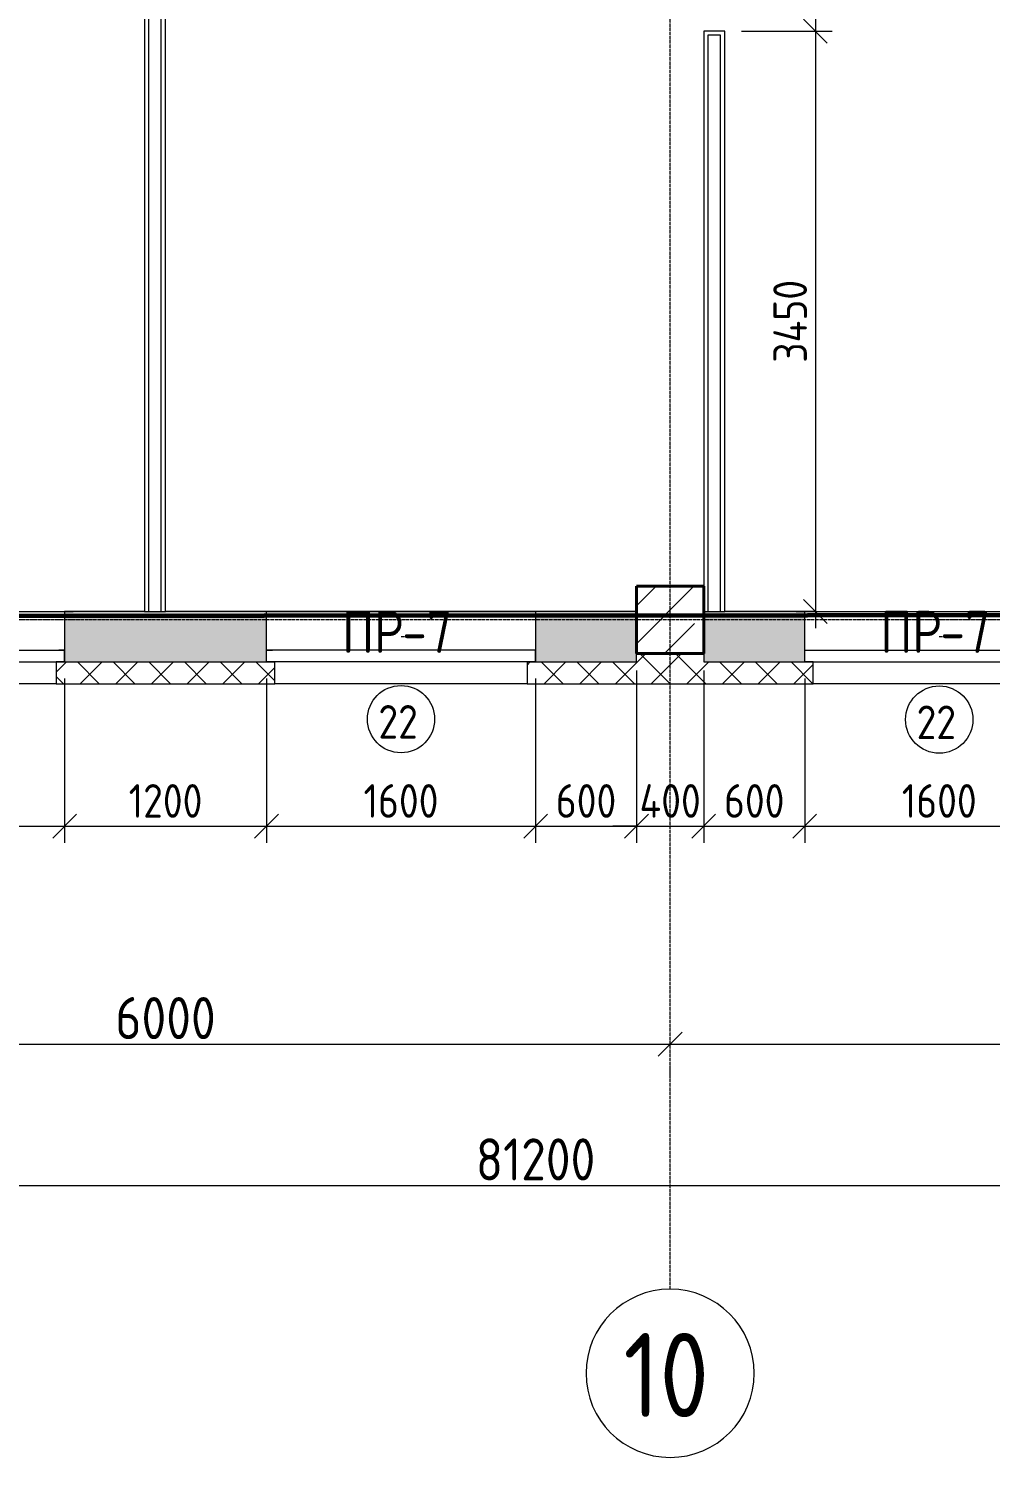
# Model space of a CAD drawing. Header units: millimetres. Extents: x -56773 to 221258, y -262288 to 26541.
# Drawn here: x 17995 to 23714, y -109923 to -101429 of the extents above; entities that cross this region are included whole.
import ezdxf

# ---------------------------------------------------------------- set-up
doc = ezdxf.new("R2010")
doc.units = ezdxf.units.MM
doc.linetypes.add('ADSK_Линия сетки', pattern=[25, 20, -2.5, 0, -2.5])
for name, color, linetype, lineweight in [('3.1 Штукатурка внешн стен для инвесторов', 5, 'Continuous', 60), ('_ Окна', 7, 'Continuous', 18), ('Марки', 7, 'Continuous', 20), ('Марки окон', 7, 'Continuous', 20), ('Несущие колонны', 7, 'Continuous', 18), ('Окна', 7, 'Continuous', 9), ('Оси', 7, 'Continuous', 9), ('Размеры', 7, 'Continuous', 9), ('Стены внутренние', 7, 'Continuous', 18), ('Стены наружные', 7, 'Continuous', 18), ('Стены штриховка', 7, 'Continuous', 9)]:
    doc.layers.add(name, color=color, linetype=linetype, lineweight=lineweight)
doc.styles.add('GOST Common', font='', dxfattribs={"width": 0.9, "height": 500})
doc.styles.add('GOST Common_2', font='', dxfattribs={"width": 0.9, "height": 250})
doc.styles.add('GOST Common_3', font='', dxfattribs={"width": 0.9, "height": 200})
doc.styles.get('GOST Common').set_extended_font_data('GOST Common')
doc.styles.get('GOST Common_2').set_extended_font_data('GOST Common')
doc.styles.get('GOST Common_3').set_extended_font_data('GOST Common')
doc.dimstyles.new('ADSK_Основной_2_0_1', dxfattribs={"dimscale": 304.8, "dimtxt": 201.142999, "dimasz": 0.463911, "dimexe": 0.328084, "dimexo": 0.328084, "dimgap": 0.164042, "dimtad": 1, "dimdec": 3, "dimrnd": 0.001, "dimdsep": 46, "dimtxsty": 'GOST Common_3', "dimblk1": 'OBLIQUE', "dimblk2": 'OBLIQUE', "dimsah": 1, "dimcen": 0.09, "dimdle": 0.328084, "dimazin": 2, "dimtfac": 1, "dimtdec": 4, "dimtix": 1, "dimtmove": 1, "dimatfit": 3, "dimfxl": 1, "dimtvp": 1, "dimtolj": 1, "dimtzin": 0, "dimlwd": 20, "dimlwe": 20, "dimarcsym": 2})
doc.dimstyles.new('ADSK_Основной_2_0_2', dxfattribs={"dimscale": 304.8, "dimtxt": 201.142999, "dimasz": 0.463911, "dimexe": 0.328084, "dimexo": 0.328084, "dimgap": 0.164042, "dimtad": 1, "dimdec": 3, "dimrnd": 0.001, "dimdsep": 46, "dimtxsty": 'GOST Common_3', "dimblk1": 'OBLIQUE', "dimblk2": 'OBLIQUE', "dimsah": 1, "dimcen": 0.09, "dimdle": 0.328084, "dimazin": 2, "dimtfac": 1, "dimtdec": 4, "dimtix": 1, "dimtmove": 0, "dimatfit": 3, "dimfxl": 1, "dimtvp": 1, "dimtolj": 1, "dimtzin": 0, "dimlwd": 20, "dimlwe": 20, "dimarcsym": 2})
doc.dimstyles.new('ADSK_Основной_2_5_мм', dxfattribs={"dimscale": 304.8, "dimtxt": 251.428749, "dimasz": 0.463911, "dimexe": 0.492126, "dimexo": 0.984252, "dimgap": 0.098425, "dimtad": 1, "dimrnd": 0.01, "dimdsep": 46, "dimtxsty": 'GOST Common_2', "dimblk1": 'OBLIQUE', "dimblk2": 'OBLIQUE', "dimsah": 1, "dimcen": 0.09, "dimdle": 0.492126, "dimazin": 2, "dimtfac": 1, "dimtdec": 4, "dimtix": 1, "dimtmove": 0, "dimatfit": 3, "dimfxl": 1, "dimtvp": 1, "dimtolj": 1, "dimtzin": 0, "dimlwd": 20, "dimlwe": 20, "dimarcsym": 2})
pattern_1 = [(45, (9.36, -97949.04), (-106.066, 106.066), []), (135, (9.36, -97949.04), (-106.066, -106.066), [])]

# ---------------------------------------------------------------- blocks, each defined once
blk = doc.blocks.new('ADSK_КолоннаЖБ_Прямоугольная - 400x400 мм-1807143-Кладочный план 2-го этаж')
at = {"layer": 'Несущие колонны', "lineweight": 40}
for p, q in [((-200, 200), (200, 200)), ((-200, -200), (-200, 200)), ((200, 200), (200, -200)), ((200, -200), (-200, -200))]:
    blk.add_line(p, q, dxfattribs=at)
blk = doc.blocks.new('ОКНО L03 _2СТ_RS - ОК-5_1600х2000h-3556615-Кладочный план 2-го этаж')
at = {"layer": '_ Окна'}
for p, q in [((-838.1, 149), (761.9, 149)), ((-838.1, 149), (-838.1, 79)), ((-838.1, 149), (-833.1, 149)), ((-818.1, 149), (-38.1, 149)), ((-38.1, 149), (741.9, 149)), ((761.9, 149), (756.9, 149)), ((761.9, 149), (761.9, 79)), ((-838.1, 79), (761.9, 79)), ((-838.1, 79), (-803.1, 79)), ((-818.1, 79), (-38.1, 79)), ((-38.1, 79), (741.9, 79)), ((761.9, 79), (726.9, 79))]:
    blk.add_line(p, q, dxfattribs=at)
at = {"layer": 'Окна'}
blk.add_line((-888.1, -150), (811.9, -150), dxfattribs=at)
blk = doc.blocks.new('ОКНО L03 _2СТ_RS - ОК-5_1600х2000h-3556607-Кладочный план 2-го этаж')
at = {"layer": '_ Окна'}
for p, q in [((-838.1, -79), (761.9, -79)), ((-838.1, -149), (-838.1, -79)), ((-838.1, -79), (-803.1, -79)), ((-818.1, -79), (-38.1, -79)), ((-38.1, -79), (741.9, -79)), ((761.9, -79), (726.9, -79)), ((761.9, -149), (761.9, -79)), ((-838.1, -149), (761.9, -149)), ((-838.1, -149), (-833.1, -149)), ((-818.1, -149), (-38.1, -149)), ((-38.1, -149), (741.9, -149)), ((761.9, -149), (756.9, -149))]:
    blk.add_line(p, q, dxfattribs=at)
at = {"layer": 'Окна'}
blk.add_line((-888.1, 150), (811.9, 150), dxfattribs=at)
blk = doc.blocks.new('Ось сетки - Круг_Ø10 мм-8259-Кладочный план 2-го этаж')
at = {"layer": 'Оси', "lineweight": 20}
for start, end in [(360, 180), (180, 360)]:
    blk.add_arc((0, 0), 5, start, end, dxfattribs=at)
blk = doc.blocks.new('_Oblique')
at = {"color": 0, "linetype": 'ByBlock', "lineweight": -2}
blk.add_line((-0.5, -0.5), (0.5, 0.5), dxfattribs=at)
blk = doc.blocks.new('*D4384')
at = {"layer": 'Defpoints', "color": 0, "lineweight": 25, "transparency": 16777216}
for p in [(15809.4, -107366.3), (21809.4, -107366.3), (21809.4, -107466.3)]:
    blk.add_point(p, dxfattribs=at)
at = {"layer": 'Размеры', "color": 0, "lineweight": 20, "transparency": 16777216}
for p, q in [((15659.4, -107466.3), (21959.4, -107466.3)), ((15809.4, -107666.3), (15809.4, -107616.3)), ((21809.4, -107666.3), (21809.4, -107616.3))]:
    blk.add_line(p, q, dxfattribs=at)
at = {"layer": 'Размеры', "color": 0, "lineweight": 20, "transparency": 16777216, "xscale": 141.4, "yscale": 141.4, "zscale": 141.4, "rotation": 180}
blk.add_blockref('_Oblique', (15809.4, -107466.3), dxfattribs=at)
at = {"layer": 'Размеры', "color": 0, "lineweight": 20, "transparency": 16777216, "xscale": 141.4, "yscale": 141.4, "zscale": 141.4}
blk.add_blockref('_Oblique', (21809.4, -107466.3), dxfattribs=at)
at = {"layer": 'Размеры', "color": 0, "lineweight": 9, "transparency": 16777216, "insert": (18809.4, -107311.3), "char_height": 250, "width": 756.843, "attachment_point": 5, "style": 'GOST Common_2'}
blk.add_mtext('\\A1;6000', dxfattribs=at)
blk = doc.blocks.new('*D4385')
at = {"layer": 'Defpoints', "color": 0, "lineweight": 25, "transparency": 16777216}
for p in [(21809.4, -107366.3), (27809.4, -107366.3), (27809.4, -107466.3)]:
    blk.add_point(p, dxfattribs=at)
at = {"layer": 'Размеры', "color": 0, "lineweight": 20, "transparency": 16777216}
for p, q in [((21659.4, -107466.3), (27959.4, -107466.3)), ((21809.4, -107666.3), (21809.4, -107616.3)), ((27809.4, -107666.3), (27809.4, -107616.3))]:
    blk.add_line(p, q, dxfattribs=at)
at = {"layer": 'Размеры', "color": 0, "lineweight": 20, "transparency": 16777216, "xscale": 141.4, "yscale": 141.4, "zscale": 141.4, "rotation": 180}
blk.add_blockref('_Oblique', (21809.4, -107466.3), dxfattribs=at)
at = {"layer": 'Размеры', "color": 0, "lineweight": 20, "transparency": 16777216, "xscale": 141.4, "yscale": 141.4, "zscale": 141.4}
blk.add_blockref('_Oblique', (27809.4, -107466.3), dxfattribs=at)
at = {"layer": 'Размеры', "color": 0, "lineweight": 9, "transparency": 16777216, "insert": (24809.4, -107311.3), "char_height": 250, "width": 756.843, "attachment_point": 5, "style": 'GOST Common_2'}
blk.add_mtext('\\A1;6000', dxfattribs=at)
blk = doc.blocks.new('*D4400')
at = {"layer": 'Defpoints', "color": 0, "lineweight": 25, "transparency": 16777216}
for p in [(-19590.6, -108206.3), (61609.4, -108206.3), (61609.4, -108306.3)]:
    blk.add_point(p, dxfattribs=at)
at = {"layer": 'Размеры', "color": 0, "lineweight": 20, "transparency": 16777216}
for p, q in [((-19740.6, -108306.3), (61759.4, -108306.3)), ((-19590.6, -108506.3), (-19590.6, -108456.3)), ((61609.4, -108506.3), (61609.4, -108456.3))]:
    blk.add_line(p, q, dxfattribs=at)
at = {"layer": 'Размеры', "color": 0, "lineweight": 20, "transparency": 16777216, "xscale": 141.4, "yscale": 141.4, "zscale": 141.4, "rotation": 180}
blk.add_blockref('_Oblique', (-19590.6, -108306.3), dxfattribs=at)
at = {"layer": 'Размеры', "color": 0, "lineweight": 20, "transparency": 16777216, "xscale": 141.4, "yscale": 141.4, "zscale": 141.4}
blk.add_blockref('_Oblique', (61609.4, -108306.3), dxfattribs=at)
at = {"layer": 'Размеры', "color": 0, "lineweight": 9, "transparency": 16777216, "insert": (21009.4, -108151.3), "char_height": 250, "width": 889.802, "attachment_point": 5, "style": 'GOST Common_2'}
blk.add_mtext('\\A1;81200', dxfattribs=at)
blk = doc.blocks.new('*D4485')
at = {"layer": 'Defpoints', "color": 0, "lineweight": 25, "transparency": 16777216}
for p in [(16609.4, -105193.1), (18209.4, -105193.1), (18209.4, -106170.3)]:
    blk.add_point(p, dxfattribs=at)
at = {"layer": 'Размеры', "color": 0, "lineweight": 20, "transparency": 16777216}
for p, q in [((16609.4, -105293.1), (16609.4, -106270.3)), ((18209.4, -105293.1), (18209.4, -106270.3)), ((16509.4, -106170.3), (18309.4, -106170.3))]:
    blk.add_line(p, q, dxfattribs=at)
at = {"layer": 'Размеры', "color": 0, "lineweight": 20, "transparency": 16777216, "xscale": 141.4, "yscale": 141.4, "zscale": 141.4, "rotation": 180}
blk.add_blockref('_Oblique', (16609.4, -106170.3), dxfattribs=at)
at = {"layer": 'Размеры', "color": 0, "lineweight": 20, "transparency": 16777216, "xscale": 141.4, "yscale": 141.4, "zscale": 141.4}
blk.add_blockref('_Oblique', (18209.4, -106170.3), dxfattribs=at)
at = {"layer": 'Размеры', "color": 0, "lineweight": 9, "transparency": 16777216, "insert": (17409.4, -106020.3), "char_height": 200, "width": 560.473, "attachment_point": 5, "style": 'GOST Common_3'}
blk.add_mtext('\\A1;1600', dxfattribs=at)
blk = doc.blocks.new('*D4486')
at = {"layer": 'Defpoints', "color": 0, "lineweight": 25, "transparency": 16777216}
for p in [(18209.4, -105193.1), (19409.4, -105193.1), (19409.4, -106170.3)]:
    blk.add_point(p, dxfattribs=at)
at = {"layer": 'Размеры', "color": 0, "lineweight": 20, "transparency": 16777216}
for p, q in [((18209.4, -105293.1), (18209.4, -106270.3)), ((19409.4, -105293.1), (19409.4, -106270.3)), ((18109.4, -106170.3), (19509.4, -106170.3))]:
    blk.add_line(p, q, dxfattribs=at)
at = {"layer": 'Размеры', "color": 0, "lineweight": 20, "transparency": 16777216, "xscale": 141.4, "yscale": 141.4, "zscale": 141.4, "rotation": 180}
blk.add_blockref('_Oblique', (18209.4, -106170.3), dxfattribs=at)
at = {"layer": 'Размеры', "color": 0, "lineweight": 20, "transparency": 16777216, "xscale": 141.4, "yscale": 141.4, "zscale": 141.4}
blk.add_blockref('_Oblique', (19409.4, -106170.3), dxfattribs=at)
at = {"layer": 'Размеры', "color": 0, "lineweight": 9, "transparency": 16777216, "insert": (18809.4, -106020.3), "char_height": 200, "width": 560.473, "attachment_point": 5, "style": 'GOST Common_3'}
blk.add_mtext('\\A1;1200', dxfattribs=at)
blk = doc.blocks.new('*D4487')
at = {"layer": 'Defpoints', "color": 0, "lineweight": 25, "transparency": 16777216}
for p in [(19409.4, -105193.1), (21009.4, -105193.1), (21009.4, -106170.3)]:
    blk.add_point(p, dxfattribs=at)
at = {"layer": 'Размеры', "color": 0, "lineweight": 20, "transparency": 16777216}
for p, q in [((19409.4, -105293.1), (19409.4, -106270.3)), ((21009.4, -105293.1), (21009.4, -106270.3)), ((19309.4, -106170.3), (21109.4, -106170.3))]:
    blk.add_line(p, q, dxfattribs=at)
at = {"layer": 'Размеры', "color": 0, "lineweight": 20, "transparency": 16777216, "xscale": 141.4, "yscale": 141.4, "zscale": 141.4, "rotation": 180}
blk.add_blockref('_Oblique', (19409.4, -106170.3), dxfattribs=at)
at = {"layer": 'Размеры', "color": 0, "lineweight": 20, "transparency": 16777216, "xscale": 141.4, "yscale": 141.4, "zscale": 141.4}
blk.add_blockref('_Oblique', (21009.4, -106170.3), dxfattribs=at)
at = {"layer": 'Размеры', "color": 0, "lineweight": 9, "transparency": 16777216, "insert": (20209.4, -106020.3), "char_height": 200, "width": 560.473, "attachment_point": 5, "style": 'GOST Common_3'}
blk.add_mtext('\\A1;1600', dxfattribs=at)
blk = doc.blocks.new('*D4488')
at = {"layer": 'Defpoints', "color": 0, "lineweight": 25, "transparency": 16777216}
for p in [(21609.4, -105144.1), (21009.4, -105193.1), (21609.4, -106170.3)]:
    blk.add_point(p, dxfattribs=at)
at = {"layer": 'Размеры', "color": 0, "lineweight": 20, "transparency": 16777216}
for p, q in [((21009.4, -105293.1), (21009.4, -106270.3)), ((21609.4, -105244.1), (21609.4, -106270.3)), ((20909.4, -106170.3), (21709.4, -106170.3))]:
    blk.add_line(p, q, dxfattribs=at)
at = {"layer": 'Размеры', "color": 0, "lineweight": 20, "transparency": 16777216, "xscale": 141.4, "yscale": 141.4, "zscale": 141.4, "rotation": 180}
blk.add_blockref('_Oblique', (21009.4, -106170.3), dxfattribs=at)
at = {"layer": 'Размеры', "color": 0, "lineweight": 20, "transparency": 16777216, "xscale": 141.4, "yscale": 141.4, "zscale": 141.4}
blk.add_blockref('_Oblique', (21609.4, -106170.3), dxfattribs=at)
at = {"layer": 'Размеры', "color": 0, "lineweight": 9, "transparency": 16777216, "insert": (21309.4, -106020.3), "char_height": 200, "width": 454.106, "attachment_point": 5, "style": 'GOST Common_3'}
blk.add_mtext('\\A1;600', dxfattribs=at)
blk = doc.blocks.new('*D4489')
at = {"layer": 'Defpoints', "color": 0, "lineweight": 25, "transparency": 16777216}
for p in [(21609.4, -105144.1), (22009.4, -105144.1), (22009.4, -106170.3)]:
    blk.add_point(p, dxfattribs=at)
at = {"layer": 'Размеры', "color": 0, "lineweight": 20, "transparency": 16777216}
for p, q in [((21609.4, -105244.1), (21609.4, -106270.3)), ((22009.4, -105244.1), (22009.4, -106270.3)), ((21609.4, -106170.3), (21468, -106170.3)), ((21609.4, -106170.3), (22009.4, -106170.3)), ((22009.4, -106170.3), (22150.8, -106170.3))]:
    blk.add_line(p, q, dxfattribs=at)
at = {"layer": 'Размеры', "color": 0, "lineweight": 20, "transparency": 16777216, "xscale": 141.4, "yscale": 141.4, "zscale": 141.4}
blk.add_blockref('_Oblique', (21609.4, -106170.3), dxfattribs=at)
at = {"layer": 'Размеры', "color": 0, "lineweight": 20, "transparency": 16777216, "xscale": 141.4, "yscale": 141.4, "zscale": 141.4, "rotation": 180}
blk.add_blockref('_Oblique', (22009.4, -106170.3), dxfattribs=at)
at = {"layer": 'Размеры', "color": 0, "lineweight": 9, "transparency": 16777216, "insert": (21809.4, -106020.3), "char_height": 200, "width": 474.561, "attachment_point": 5, "style": 'GOST Common_3'}
blk.add_mtext('\\A1;400', dxfattribs=at)
blk = doc.blocks.new('*D4490')
at = {"layer": 'Defpoints', "color": 0, "lineweight": 25, "transparency": 16777216}
for p in [(22009.4, -105144.1), (22609.4, -105193.1), (22609.4, -106170.3)]:
    blk.add_point(p, dxfattribs=at)
at = {"layer": 'Размеры', "color": 0, "lineweight": 20, "transparency": 16777216}
for p, q in [((22009.4, -105244.1), (22009.4, -106270.3)), ((22609.4, -105293.1), (22609.4, -106270.3)), ((21909.4, -106170.3), (22709.4, -106170.3))]:
    blk.add_line(p, q, dxfattribs=at)
at = {"layer": 'Размеры', "color": 0, "lineweight": 20, "transparency": 16777216, "xscale": 141.4, "yscale": 141.4, "zscale": 141.4, "rotation": 180}
blk.add_blockref('_Oblique', (22009.4, -106170.3), dxfattribs=at)
at = {"layer": 'Размеры', "color": 0, "lineweight": 20, "transparency": 16777216, "xscale": 141.4, "yscale": 141.4, "zscale": 141.4}
blk.add_blockref('_Oblique', (22609.4, -106170.3), dxfattribs=at)
at = {"layer": 'Размеры', "color": 0, "lineweight": 9, "transparency": 16777216, "insert": (22309.4, -106020.3), "char_height": 200, "width": 454.106, "attachment_point": 5, "style": 'GOST Common_3'}
blk.add_mtext('\\A1;600', dxfattribs=at)
blk = doc.blocks.new('*D4491')
at = {"layer": 'Defpoints', "color": 0, "lineweight": 25, "transparency": 16777216}
for p in [(22609.4, -105193.1), (24209.4, -105193.1), (24209.4, -106170.3)]:
    blk.add_point(p, dxfattribs=at)
at = {"layer": 'Размеры', "color": 0, "lineweight": 20, "transparency": 16777216}
for p, q in [((22609.4, -105293.1), (22609.4, -106270.3)), ((24209.4, -105293.1), (24209.4, -106270.3)), ((22509.4, -106170.3), (24309.4, -106170.3))]:
    blk.add_line(p, q, dxfattribs=at)
at = {"layer": 'Размеры', "color": 0, "lineweight": 20, "transparency": 16777216, "xscale": 141.4, "yscale": 141.4, "zscale": 141.4, "rotation": 180}
blk.add_blockref('_Oblique', (22609.4, -106170.3), dxfattribs=at)
at = {"layer": 'Размеры', "color": 0, "lineweight": 20, "transparency": 16777216, "xscale": 141.4, "yscale": 141.4, "zscale": 141.4}
blk.add_blockref('_Oblique', (24209.4, -106170.3), dxfattribs=at)
at = {"layer": 'Размеры', "color": 0, "lineweight": 9, "transparency": 16777216, "insert": (23409.4, -106020.3), "char_height": 200, "width": 560.473, "attachment_point": 5, "style": 'GOST Common_3'}
blk.add_mtext('\\A1;1600', dxfattribs=at)
blk = doc.blocks.new('*D4856')
at = {"layer": 'Defpoints', "color": 0, "lineweight": 25, "transparency": 16777216}
for p in [(22134.4, -100244.1), (22134.4, -101444.1), (22673, -101444.1)]:
    blk.add_point(p, dxfattribs=at)
at = {"layer": 'Размеры', "color": 0, "lineweight": 20, "transparency": 16777216}
for p, q in [((22673, -100144.1), (22673, -101544.1)), ((22234.4, -100244.1), (22773, -100244.1)), ((22234.4, -101444.1), (22773, -101444.1))]:
    blk.add_line(p, q, dxfattribs=at)
at = {"layer": 'Размеры', "color": 0, "lineweight": 20, "transparency": 16777216, "xscale": 141.4, "yscale": 141.4, "zscale": 141.4}
for p, rotation in [((22673, -100244.1), 90), ((22673, -101444.1), 270)]:
    blk.add_blockref('_Oblique', p, dxfattribs=dict(at, rotation=rotation))
at = {"layer": 'Размеры', "color": 0, "lineweight": 9, "transparency": 16777216, "insert": (22523, -100844.1), "char_height": 200, "width": 560.473, "attachment_point": 5, "rotation": 90, "style": 'GOST Common_3'}
blk.add_mtext('\\A1;1200', dxfattribs=at)
blk = doc.blocks.new('*D4857')
at = {"layer": 'Defpoints', "color": 0, "lineweight": 25, "transparency": 16777216}
for p in [(22134.4, -101444.1), (22673, -104894.1), (22773, -104894.1)]:
    blk.add_point(p, dxfattribs=at)
at = {"layer": 'Размеры', "color": 0, "lineweight": 20, "transparency": 16777216}
for p, q in [((22673, -101344.1), (22673, -104994.1)), ((22234.4, -101444.1), (22773, -101444.1)), ((22673, -104894.1), (22573, -104894.1))]:
    blk.add_line(p, q, dxfattribs=at)
at = {"layer": 'Размеры', "color": 0, "lineweight": 20, "transparency": 16777216, "xscale": 141.4, "yscale": 141.4, "zscale": 141.4}
for p, rotation in [((22673, -101444.1), 90), ((22673, -104894.1), 270)]:
    blk.add_blockref('_Oblique', p, dxfattribs=dict(at, rotation=rotation))
at = {"layer": 'Размеры', "color": 0, "lineweight": 9, "transparency": 16777216, "insert": (22523, -103169.1), "char_height": 200, "width": 625.93, "attachment_point": 5, "rotation": 90, "style": 'GOST Common_3'}
blk.add_mtext('\\A1;3450', dxfattribs=at)
blk = doc.blocks.new('М_окна1 - Маркировка типоразмера-1510237-Кладочный план 2-го этаж')
at = {"layer": 'Марки окон'}
blk.add_circle((0, 0), 2, dxfattribs=at)
blk = doc.blocks.new('ADSK_Марка_Отверстие - Экземпляр_Только Марка-157312-Кладочный план 2-го этаж')
at = {"layer": 'Марки'}
blk.add_line((0, 0), (0.2, 0), dxfattribs=at)

msp = doc.modelspace()

# ---------------------------------------------------------------- hatches: boundary and pattern name
at = {"layer": 'Несущие колонны', "lineweight": 9}
h = msp.add_hatch(dxfattribs=at)
h.set_pattern_fill('FP_1', color=256, style=0, pattern_type=2)
h.set_pattern_definition([(45, (9.36, -97949.04), (-224.5064, 224.5064), []), (45, (233.87, -97949.04), (-224.5064, 224.5064), [396.875, -79.375, 3.353, -76.022])])
h.paths.add_polyline_path([(21609.3615, -105144.0666), (22009.3615, -105144.0666), (22009.3615, -104744.0666), (21609.3615, -104744.0666), (21609.3615, -104894.0666)])
at = {"layer": 'Стены внутренние', "lineweight": 9}
h = msp.add_hatch(dxfattribs=at)
h.set_pattern_fill('FP_2', color=256, style=0, pattern_type=2)
h.set_pattern_definition([(45, (9.36, -97949.04), (84.18955, 308.69595), [396.875, -79.375, 3.353, -76.022])])
h.paths.add_polyline_path([(56459.3615, -105194.0666), (56459.3615, -105193.0666), (56409.3615, -105193.0666), (56409.3615, -104894.0666), (55809.3615, -104894.0666), (55809.3615, -105144.0666), (55409.3615, -105144.0666), (55409.3615, -104894.0666), (54809.3615, -104894.0666), (54809.3615, -105193.0666), (56326.6505, -105194.0666)])
h.paths.add_polyline_path([(59222.263, -105194.0666), (59209.3615, -105193.0666), (59209.3615, -104894.0666), (58009.3615, -104894.0666), (58009.3615, -105193.0666), (57959.3615, -105194.0666)])
h.paths.add_polyline_path([(61393.9725, -105194.0666), (61559.3615, -105194.0666), (61559.3615, -105144.0666), (61409.3615, -105144.0666), (61409.3615, -104894.0666), (60809.3615, -104894.0666), (60809.3615, -105193.0666), (60759.3615, -105194.0666)])
h.paths.add_polyline_path([(44959.3615, -105194.0666), (46909.3615, -105193.0666), (46909.3615, -104894.0666), (46009.3615, -104894.0666), (46009.3615, -105144.0666), (45609.3615, -105144.0666), (45609.3615, -104894.0666), (45009.3615, -104894.0666), (45009.3615, -105193.0666), (44959.3615, -105193.0666)])
h.paths.add_polyline_path([(37459.3615, -105194.0666), (37459.3615, -105193.0666), (37409.3615, -105193.0666), (37409.3615, -104894.0666), (36209.3615, -104894.0666), (36209.3615, -105193.0666), (36159.3615, -105194.0666)])
h.paths.add_polyline_path([(40659.3615, -105194.0666), (40659.3615, -105193.0666), (40609.3615, -105193.0666), (40609.3615, -104894.0666), (40009.3615, -104894.0666), (40009.3615, -105144.0666), (39609.3615, -105144.0666), (39609.3615, -104894.0666), (39009.3615, -104894.0666), (39009.3615, -105193.0666), (38959.3615, -105194.0666)])
h.paths.add_polyline_path([(50459.3615, -105194.0666), (50459.3615, -105193.0666), (50409.3615, -105193.0666), (50409.3615, -104894.0666), (49809.3615, -104894.0666), (49809.3615, -105144.0666), (49409.3615, -105144.0666), (49409.3615, -104894.0666), (48509.3615, -104894.0666), (48509.3615, -105193.0666), (48459.3615, -105194.0666)])
h.paths.add_polyline_path([(53259.3615, -105194.0666), (53259.3615, -105193.0666), (53209.3615, -105193.0666), (53209.3615, -104894.0666), (52009.3615, -104894.0666), (52009.3615, -105193.0666), (51959.3615, -105194.0666)])
h.paths.add_polyline_path([(42159.3615, -105194.0666), (43409.3615, -105193.0666), (43409.3615, -104894.0666), (42209.3615, -104894.0666), (42209.3615, -105193.0666), (42159.3615, -105193.0666)])
h.paths.add_polyline_path([(30266.1372, -105194.0666), (31409.3615, -105193.0666), (31409.3615, -104894.0666), (30209.3615, -104894.0666), (30209.3615, -105193.0666), (30159.3615, -105194.0666)])
h.paths.add_polyline_path([(19459.3615, -105194.0666), (19459.3615, -105193.0666), (19409.3615, -105193.0666), (19409.3615, -104894.0666), (18209.3615, -104894.0666), (18209.3615, -105193.0666), (18683.6869, -105194.0666)])
h.paths.add_polyline_path([(15609.3615, -105194.0666), (15609.3615, -104894.0666), (15009.3615, -104894.0666), (15009.3615, -105144.0666), (14609.3615, -105144.0666), (14609.3615, -104894.0666), (14009.3615, -104894.0666), (14009.3615, -105193.0666), (13959.3615, -105194.0666)])
h.paths.add_polyline_path([(20959.3615, -105194.0666), (21609.3615, -105194.0666), (21609.3615, -104894.0666), (21009.3615, -104894.0666), (21009.3615, -105193.0666), (20959.3615, -105193.0666)])
h.paths.add_polyline_path([(28659.3615, -105194.0666), (28659.3615, -105193.0666), (28609.3615, -105193.0666), (28609.3615, -104894.0666), (28009.3615, -104894.0666), (28009.3615, -105144.0666), (27609.3615, -105144.0666), (27609.3615, -104894.0666), (27009.3615, -104894.0666), (27009.3615, -105193.0666), (27370.5247, -105194.0666)])
h.paths.add_polyline_path([(32959.3615, -105194.0666), (34609.3615, -105193.0666), (34609.3615, -104894.0666), (34009.3615, -104894.0666), (34009.3615, -105144.0666), (33609.3615, -105144.0666), (33609.3615, -104894.0666), (33009.3615, -104894.0666), (33009.3615, -105193.0666), (32959.3615, -105193.0666)])
h.paths.add_polyline_path([(22009.3615, -105194.0666), (22609.3615, -105193.0666), (22609.3615, -104894.0666), (22009.3615, -104894.0666), (22009.3615, -105144.0666)])
h.paths.add_polyline_path([(25459.3615, -105194.0666), (25459.3615, -105193.0666), (25409.3615, -105193.0666), (25409.3615, -104894.0666), (24209.3615, -104894.0666), (24209.3615, -105193.0666), (24474.9121, -105194.0666)])
h.paths.add_polyline_path([(16009.3615, -105194.0666), (16609.3615, -105193.0666), (16609.3615, -104894.0666), (16009.3615, -104894.0666), (16009.3615, -105144.0666)])
h.paths.add_polyline_path([(6459.3615, -105194.0666), (6459.3615, -105193.0666), (6409.3615, -105193.0666), (6409.3615, -104894.0666), (5209.3615, -104894.0666), (5209.3615, -105193.0666), (5159.3615, -105194.0666)])
h.paths.add_polyline_path([(-5540.6385, -105194.0666), (-5540.6385, -105193.0666), (-5590.6385, -105193.0666), (-5590.6385, -104894.0666), (-6790.6385, -104894.0666), (-6790.6385, -105193.0666), (-6840.6385, -105194.0666)])
h.paths.add_polyline_path([(-2340.6385, -105194.0666), (-2340.6385, -105193.0666), (-2390.6385, -105193.0666), (-2390.6385, -104894.0666), (-2990.6385, -104894.0666), (-2990.6385, -105144.0666), (-3390.6385, -105144.0666), (-3390.6385, -104894.0666), (-3990.6385, -104894.0666), (-3990.6385, -105193.0666), (-4040.6385, -105194.0666)])
h.paths.add_polyline_path([(1959.3615, -105194.0666), (3609.3615, -105193.0666), (3609.3615, -104894.0666), (3009.3615, -104894.0666), (3009.3615, -105144.0666), (2609.3615, -105144.0666), (2609.3615, -104894.0666), (2009.3615, -104894.0666), (2009.3615, -105193.0666), (1959.3615, -105193.0666)])
h.paths.add_polyline_path([(12459.3615, -105194.0666), (12459.3615, -105193.0666), (12409.3615, -105193.0666), (12409.3615, -104894.0666), (11209.3615, -104894.0666), (11209.3615, -105193.0666), (11159.3615, -105194.0666)])
h.paths.add_polyline_path([(9659.3615, -105194.0666), (9659.3615, -105193.0666), (9609.3615, -105193.0666), (9609.3615, -104894.0666), (9009.3615, -104894.0666), (9009.3615, -105144.0666), (8609.3615, -105144.0666), (8609.3615, -104894.0666), (8009.3615, -104894.0666), (8009.3615, -105193.0666), (7959.3615, -105194.0666)])
h.paths.add_polyline_path([(459.3615, -105194.0666), (459.3615, -105193.0666), (409.3615, -105193.0666), (409.3615, -104894.0666), (-790.6385, -104894.0666), (-790.6385, -105193.0666), (-840.6385, -105194.0666)])
h.paths.add_polyline_path([(-8340.6385, -105194.0666), (-8340.6385, -105193.0666), (-8390.6385, -105193.0666), (-8390.6385, -104894.0666), (-8990.6385, -104894.0666), (-8990.6385, -105144.0666), (-9390.6385, -105144.0666), (-9390.6385, -104894.0666), (-10590.6385, -104894.0666), (-10590.6385, -105193.0666), (-10272.4389, -105194.0666)])
h.paths.add_polyline_path([(-17240.6385, -105194.0666), (-15990.6385, -105193.0666), (-15990.6385, -104894.0666), (-17190.6385, -104894.0666), (-17190.6385, -105193.0666), (-17240.6385, -105193.0666)])
h.paths.add_polyline_path([(-18959.2766, -105194.0666), (-18790.6385, -105193.0666), (-18790.6385, -104894.0666), (-19390.6385, -104894.0666), (-19390.6385, -105194.0666)])
h.paths.add_polyline_path([(-13168.0514, -105194.0666), (-12190.6385, -105193.0666), (-12190.6385, -104894.0666), (-13390.6385, -104894.0666), (-13390.6385, -105144.0666), (-13790.6385, -105144.0666), (-13790.6385, -104894.0666), (-14390.6385, -104894.0666), (-14390.6385, -105193.0666), (-13891.9546, -105194.0666)])
at = {"layer": 'Стены наружные', "lineweight": 9}
h = msp.add_hatch(dxfattribs=at)
h.set_pattern_fill('FP_4', color=256, style=0, pattern_type=2)
h.set_pattern_definition(pattern_1)
h.paths.add_polyline_path([(21609.3615, -105324.0666), (22009.3615, -105324.0666), (22009.3615, -105144.0666), (21609.3615, -105144.0666), (21609.3615, -105194.0666)])
h = msp.add_hatch(dxfattribs=at)
h.set_pattern_fill('FP_4', color=256, style=0, pattern_type=2)
h.set_pattern_definition(pattern_1)
h.paths.add_polyline_path([(60759.3615, -105324.0666), (61989.3615, -105324.0666), (61989.3615, -105194.0666), (60759.3615, -105194.0666)])
h.paths.add_polyline_path([(59222.263, -105324.0666), (59259.3615, -105324.0666), (59259.3615, -105194.0666), (57959.3615, -105194.0666), (57959.3615, -105324.0666)])
h.paths.add_polyline_path([(46959.3615, -105324.0666), (46959.3615, -105194.0666), (44959.3615, -105194.0666), (44959.3615, -105324.0666)])
h.paths.add_polyline_path([(50459.3615, -105324.0666), (50459.3615, -105194.0666), (48459.3615, -105194.0666), (48459.3615, -105324.0666)])
h.paths.add_polyline_path([(37459.3615, -105324.0666), (37459.3615, -105194.0666), (36159.3615, -105194.0666), (36159.3615, -105324.0666)])
h.paths.add_polyline_path([(38959.3615, -105324.0666), (40659.3615, -105324.0666), (40659.3615, -105194.0666), (38959.3615, -105194.0666)])
h.paths.add_polyline_path([(43459.3615, -105324.0666), (43459.3615, -105194.0666), (42159.3615, -105194.0666), (42159.3615, -105324.0666)])
h.paths.add_polyline_path([(56326.6505, -105324.0666), (56459.3615, -105324.0666), (56459.3615, -105194.0666), (54759.3615, -105194.0666), (54759.3615, -105324.0666)])
h.paths.add_polyline_path([(51959.3615, -105324.0666), (53259.3615, -105324.0666), (53259.3615, -105194.0666), (51959.3615, -105194.0666)])
h.paths.add_polyline_path([(25459.3615, -105324.0666), (25459.3615, -105194.0666), (24159.3615, -105194.0666), (24159.3615, -105324.0666), (24474.9121, -105324.0666)])
h.paths.add_polyline_path([(18159.3615, -105324.0666), (19459.3615, -105324.0666), (19459.3615, -105194.0666), (18159.3615, -105194.0666)])
h.paths.add_polyline_path([(16659.3615, -105324.0666), (16659.3615, -105194.0666), (16009.3615, -105194.0666), (16009.3615, -105324.0666)])
h.paths.add_polyline_path([(28659.3615, -105324.0666), (28659.3615, -105194.0666), (26959.3615, -105194.0666), (26959.3615, -105324.0666), (27370.5247, -105324.0666)])
h.paths.add_polyline_path([(21579.2995, -105324.0666), (21609.3615, -105324.0666), (21609.3615, -105194.0666), (20959.3615, -105194.0666), (20959.3615, -105324.0666)])
h.paths.add_polyline_path([(30159.3615, -105324.0666), (31459.3615, -105324.0666), (31459.3615, -105194.0666), (30159.3615, -105194.0666)])
h.paths.add_polyline_path([(22659.3615, -105324.0666), (22659.3615, -105194.0666), (22009.3615, -105194.0666), (22009.3615, -105324.0666)])
h.paths.add_polyline_path([(32959.3615, -105324.0666), (34659.3615, -105324.0666), (34659.3615, -105194.0666), (32959.3615, -105194.0666)])
h.paths.add_polyline_path([(15609.3615, -105324.0666), (15609.3615, -105194.0666), (13959.3615, -105194.0666), (13959.3615, -105324.0666)])
h.paths.add_polyline_path([(-2340.6385, -105324.0666), (-2340.6385, -105194.0666), (-4040.6385, -105194.0666), (-4040.6385, -105324.0666)])
h.paths.add_polyline_path([(12459.3615, -105324.0666), (12459.3615, -105194.0666), (11159.3615, -105194.0666), (11159.3615, -105324.0666)])
h.paths.add_polyline_path([(459.3615, -105324.0666), (459.3615, -105194.0666), (-840.6385, -105194.0666), (-840.6385, -105324.0666)])
h.paths.add_polyline_path([(3659.3615, -105324.0666), (3659.3615, -105194.0666), (1959.3615, -105194.0666), (1959.3615, -105324.0666)])
h.paths.add_polyline_path([(7959.3615, -105324.0666), (9659.3615, -105324.0666), (9659.3615, -105194.0666), (7959.3615, -105194.0666)])
h.paths.add_polyline_path([(6459.3615, -105324.0666), (6459.3615, -105194.0666), (5159.3615, -105194.0666), (5159.3615, -105324.0666)])
h.paths.add_polyline_path([(-13891.9546, -105324.0666), (-12140.6385, -105324.0666), (-12140.6385, -105194.0666), (-14440.6385, -105194.0666), (-14440.6385, -105324.0666)])
h.paths.add_polyline_path([(-10640.6385, -105324.0666), (-8340.6385, -105324.0666), (-8340.6385, -105194.0666), (-10640.6385, -105194.0666)])
h.paths.add_polyline_path([(-16063.664, -105324.0666), (-15940.6385, -105324.0666), (-15940.6385, -105194.0666), (-17240.6385, -105194.0666), (-17240.6385, -105324.0666)])
h.paths.add_polyline_path([(-18740.6385, -105324.0666), (-18740.6385, -105194.0666), (-19790.6385, -105194.0666), (-19790.6385, -105324.0666), (-18959.2766, -105324.0666)])
h.paths.add_polyline_path([(-5540.6385, -105324.0666), (-5540.6385, -105194.0666), (-6840.6385, -105194.0666), (-6840.6385, -105324.0666)])

# ---------------------------------------------------------------- linework, layer by layer
at = {"layer": '3.1 Штукатурка внешн стен для инвесторов'}
msp.add_lwpolyline([(61409.3615, -104894.0666), (-19390.6385, -104944.0666), (-19590.6385, -104944.0666), (-19540.6385, -87219.0666)], dxfattribs=at)
at = {"layer": 'Несущие колонны', "lineweight": 9}
for p, q in [((22009.3615, -104744.0666), (21609.3615, -104744.0666)), ((21609.3615, -104744.0666), (21609.3615, -104894.0666)), ((22009.3615, -104894.0666), (22009.3615, -104744.0666)), ((21609.3615, -104894.0666), (21609.3615, -105144.0666)), ((22009.3615, -105144.0666), (22009.3615, -104894.0666)), ((21609.3615, -105144.0666), (22009.3615, -105144.0666))]:
    msp.add_line(p, q, dxfattribs=at)
at = {"layer": 'Оси', "linetype": 'ADSK_Линия сетки', "lineweight": 5}
for p, q in [((21809.3615, -108922.9178), (21809.3615, -87921.5904)), ((62525.08, -104944.0666), (-25230.7352, -104944.0666))]:
    msp.add_line(p, q, dxfattribs=at)
at = {"layer": 'Стены внутренние', "lineweight": 5}
for p, q in [((18684.3615, -99219.0666), (18684.3615, -104894.0666)), ((18809.3615, -104894.0666), (18809.3615, -99219.0666)), ((22009.3615, -101444.0666), (22009.3615, -104894.0666)), ((22134.3615, -101444.0666), (22009.3615, -101444.0666)), ((22134.3615, -104894.0666), (22134.3615, -101444.0666)), ((16609.3615, -104894.0666), (18209.3615, -104894.0666)), ((18684.3615, -104894.0666), (18209.3615, -104894.0666)), ((18209.3615, -104894.0666), (18209.3615, -105193.0666)), ((19409.3615, -104894.0666), (18809.3615, -104894.0666)), ((19409.3615, -105193.0666), (19409.3615, -104894.0666)), ((19409.3615, -104894.0666), (21009.3615, -104894.0666)), ((21609.3615, -104894.0666), (21009.3615, -104894.0666)), ((21009.3615, -104894.0666), (21009.3615, -105193.0666)), ((21609.3615, -105144.0666), (21609.3615, -104894.0666)), ((22009.3615, -104894.0666), (22009.3615, -105144.0666)), ((22609.3615, -104894.0666), (22134.3615, -104894.0666)), ((22609.3615, -105193.0666), (22609.3615, -104894.0666)), ((22609.3615, -104894.0666), (24209.3615, -104894.0666)), ((18209.3615, -105193.0666), (18159.3615, -105193.0666)), ((18159.3615, -105193.0666), (18159.3615, -105194.0666)), ((19459.3615, -105193.0666), (19409.3615, -105193.0666)), ((19459.3615, -105194.0666), (19459.3615, -105193.0666)), ((21009.3615, -105193.0666), (20959.3615, -105193.0666)), ((20959.3615, -105193.0666), (20959.3615, -105194.0666)), ((22659.3615, -105193.0666), (22609.3615, -105193.0666)), ((22659.3615, -105194.0666), (22659.3615, -105193.0666))]:
    msp.add_line(p, q, dxfattribs=at)
at = {"layer": 'Стены наружные', "lineweight": 9}
for p, q in [((22009.3615, -105144.0666), (21609.3615, -105144.0666)), ((18159.3615, -105194.0666), (18159.3615, -105324.0666)), ((19459.3615, -105324.0666), (19459.3615, -105194.0666)), ((20959.3615, -105194.0666), (20959.3615, -105324.0666)), ((22659.3615, -105324.0666), (22659.3615, -105194.0666)), ((18159.3615, -105324.0666), (16659.3615, -105324.0666)), ((18159.3615, -105324.0666), (19459.3615, -105324.0666)), ((20959.3615, -105324.0666), (19459.3615, -105324.0666)), ((20959.3615, -105324.0666), (22659.3615, -105324.0666)), ((24159.3615, -105324.0666), (22659.3615, -105324.0666))]:
    msp.add_line(p, q, dxfattribs=at)
at = {"layer": 'Стены штриховка', "lineweight": 9}
for p, q in [((18709.3615, -104894.0666), (18709.3615, -99194.0666)), ((18784.3615, -104894.0666), (18784.3615, -99194.0666)), ((22034.3615, -101469.0666), (22034.3615, -104894.0666)), ((22109.3615, -101469.0666), (22034.3615, -101469.0666)), ((22109.3615, -104894.0666), (22109.3615, -101469.0666)), ((18684.3615, -104894.0666), (18809.3615, -104894.0666)), ((22009.3615, -104894.0666), (22134.3615, -104894.0666)), ((21609.3615, -105194.0666), (21609.3615, -105144.0666)), ((22009.3615, -105144.0666), (22009.3615, -105194.0666)), ((18159.3615, -105194.0666), (19459.3615, -105194.0666)), ((20959.3615, -105194.0666), (21609.3615, -105194.0666)), ((22009.3615, -105194.0666), (22659.3615, -105194.0666))]:
    msp.add_line(p, q, dxfattribs=at)

# ---------------------------------------------------------------- block references
at = {"layer": 'Марки', "xscale": 99.99999999999993, "yscale": 99.99999999999993, "zscale": 99.99999999999993}
for p in [(20209.3615, -105043.0666), (23409.3615, -105043.0666)]:
    msp.add_blockref('ADSK_Марка_Отверстие - Экземпляр_Только Марка-157312-Кладочный план 2-го этаж', p, dxfattribs=at)
at = {"layer": 'Марки окон', "xscale": 99.99999999999993, "yscale": 99.99999999999993, "zscale": 99.99999999999993}
for p in [(20209.3615, -105534.0666), (23409.3615, -105536.7407)]:
    msp.add_blockref('М_окна1 - Маркировка типоразмера-1510237-Кладочный план 2-го этаж', p, dxfattribs=at)
at = {"layer": 'Несущие колонны', "lineweight": 40, "rotation": 89.9999999999999}
msp.add_blockref('ADSK_КолоннаЖБ_Прямоугольная - 400x400 мм-1807143-Кладочный план 2-го этаж', (21809.3615, -104944.0666), dxfattribs=at)
at = {"layer": 'Окна'}
for p in [(17447.4615, -105044.0666), (23447.4615, -105044.0666)]:
    msp.add_blockref('ОКНО L03 _2СТ_RS - ОК-5_1600х2000h-3556607-Кладочный план 2-го этаж', p, dxfattribs=at)
at = {"layer": 'Окна', "rotation": 180}
msp.add_blockref('ОКНО L03 _2СТ_RS - ОК-5_1600х2000h-3556615-Кладочный план 2-го этаж', (20171.2615, -105044.0666), dxfattribs=at)
at = {"layer": 'Оси', "lineweight": 20, "xscale": 99.99999999999993, "yscale": 99.99999999999993, "zscale": 99.99999999999993}
msp.add_blockref('Ось сетки - Круг_Ø10 мм-8259-Кладочный план 2-го этаж', (21809.3615, -109422.9178), dxfattribs=at)

# ---------------------------------------------------------------- texts
at = {"layer": 'Марки', "lineweight": 9, "char_height": 250, "attachment_point": 1, "style": 'GOST Common_2'}
for s, insert, width in [('ПР', (19859.4307, -104890.0854), 432.91125), ('-7', (20216.6182, -104890.0854), 389.620125), ('ПР', (23059.4307, -104890.0854), 432.91125), ('-7', (23416.6182, -104890.0854), 389.620125)]:
    msp.add_mtext(s, dxfattribs=dict(at, insert=insert, width=width))
at = {"layer": 'Марки окон', "lineweight": 5, "char_height": 200, "width": 317.46825, "attachment_point": 1, "style": 'GOST Common_3'}
for insert in [(20074.8041, -105450.2812), (23274.8041, -105452.9553)]:
    msp.add_mtext('22', dxfattribs=dict(at, insert=insert))
at = {"layer": 'Оси', "insert": (21531.7808, -109183.0512), "char_height": 500, "width": 671.012437, "attachment_point": 1, "style": 'GOST Common'}
msp.add_mtext('10', dxfattribs=at)

# ---------------------------------------------------------------- dimensions: what is measured, and where the dimension line sits
at = {"layer": 'Размеры', "lineweight": 9}
for base, p1, p2, override, picture, middle in [((22672.9702, -101444.0666), (22134.3615, -100244.0666), (22134.3615, -101444.0666), {"dimpost": '<>', "dimfxl": 1200}, '*D4856', (22522.9702, -100844.0666)), ((22672.9702, -104894.0666), (22134.3615, -101444.0666), (22772.9551, -104894.0666), {"dimpost": '<>', "dimfxl": 3508.603973}, '*D4857', (22522.9702, -103169.0666))]:
    dim = msp.add_linear_dim(base=base, p1=p1, p2=p2, angle=90, dimstyle='ADSK_Основной_2_0_2', override=override, dxfattribs=at)
    dim.commit()
    dim.dimension.update_dxf_attribs({"geometry": picture, "text_midpoint": middle})
for base, p1, p2, dimstyle, override, picture, middle in [((21609.3615, -106170.3311), (21009.3615, -105193.0666), (21609.3615, -105144.0666), 'ADSK_Основной_2_0_1', {"dimpost": '<>', "dimfxl": 601.997508}, '*D4488', (21309.3615, -106020.3311)), ((22009.3615, -106170.3311), (21609.3615, -105144.0666), (22009.3615, -105144.0666), 'ADSK_Основной_2_0_1', {"dimpost": '<>', "dimfxl": 400}, '*D4489', (21809.3615, -106020.3311)), ((22609.3615, -106170.3311), (22009.3615, -105144.0666), (22609.3615, -105193.0666), 'ADSK_Основной_2_0_1', {"dimpost": '<>', "dimfxl": 601.997508}, '*D4490', (22309.3615, -106020.3311)), ((18209.3615, -106170.3311), (16609.3615, -105193.0666), (18209.3615, -105193.0666), 'ADSK_Основной_2_0_1', {"dimpost": '<>', "dimfxl": 1600}, '*D4485', (17409.3615, -106020.3311)), ((19409.3615, -106170.3311), (18209.3615, -105193.0666), (19409.3615, -105193.0666), 'ADSK_Основной_2_0_1', {"dimpost": '<>', "dimfxl": 1200}, '*D4486', (18809.3615, -106020.3311)), ((21009.3615, -106170.3311), (19409.3615, -105193.0666), (21009.3615, -105193.0666), 'ADSK_Основной_2_0_1', {"dimpost": '<>', "dimfxl": 1600}, '*D4487', (20209.3615, -106020.3311)), ((24209.3615, -106170.3311), (22609.3615, -105193.0666), (24209.3615, -105193.0666), 'ADSK_Основной_2_0_1', {"dimpost": '<>', "dimfxl": 1600}, '*D4491', (23409.3615, -106020.3311)), ((21809.3615, -107466.29), (15809.3615, -107366.3051), (21809.3615, -107366.3051), 'ADSK_Основной_2_5_мм', {"dimpost": '<>', "dimfxl": 6000}, '*D4384', (18809.3615, -107311.29)), ((27809.3615, -107466.29), (21809.3615, -107366.3051), (27809.3615, -107366.3051), 'ADSK_Основной_2_5_мм', {"dimpost": '<>', "dimfxl": 6000}, '*D4385', (24809.3615, -107311.29)), ((61609.3615, -108306.29), (-19590.6385, -108206.3051), (61609.3615, -108206.3051), 'ADSK_Основной_2_5_мм', {"dimpost": '<>', "dimfxl": 81200}, '*D4400', (21009.3615, -108151.29))]:
    dim = msp.add_linear_dim(base=base, p1=p1, p2=p2, dimstyle=dimstyle, override=override, dxfattribs=at)
    dim.commit()
    dim.dimension.update_dxf_attribs({"geometry": picture, "text_midpoint": middle})

doc.saveas('drawing.dxf')
